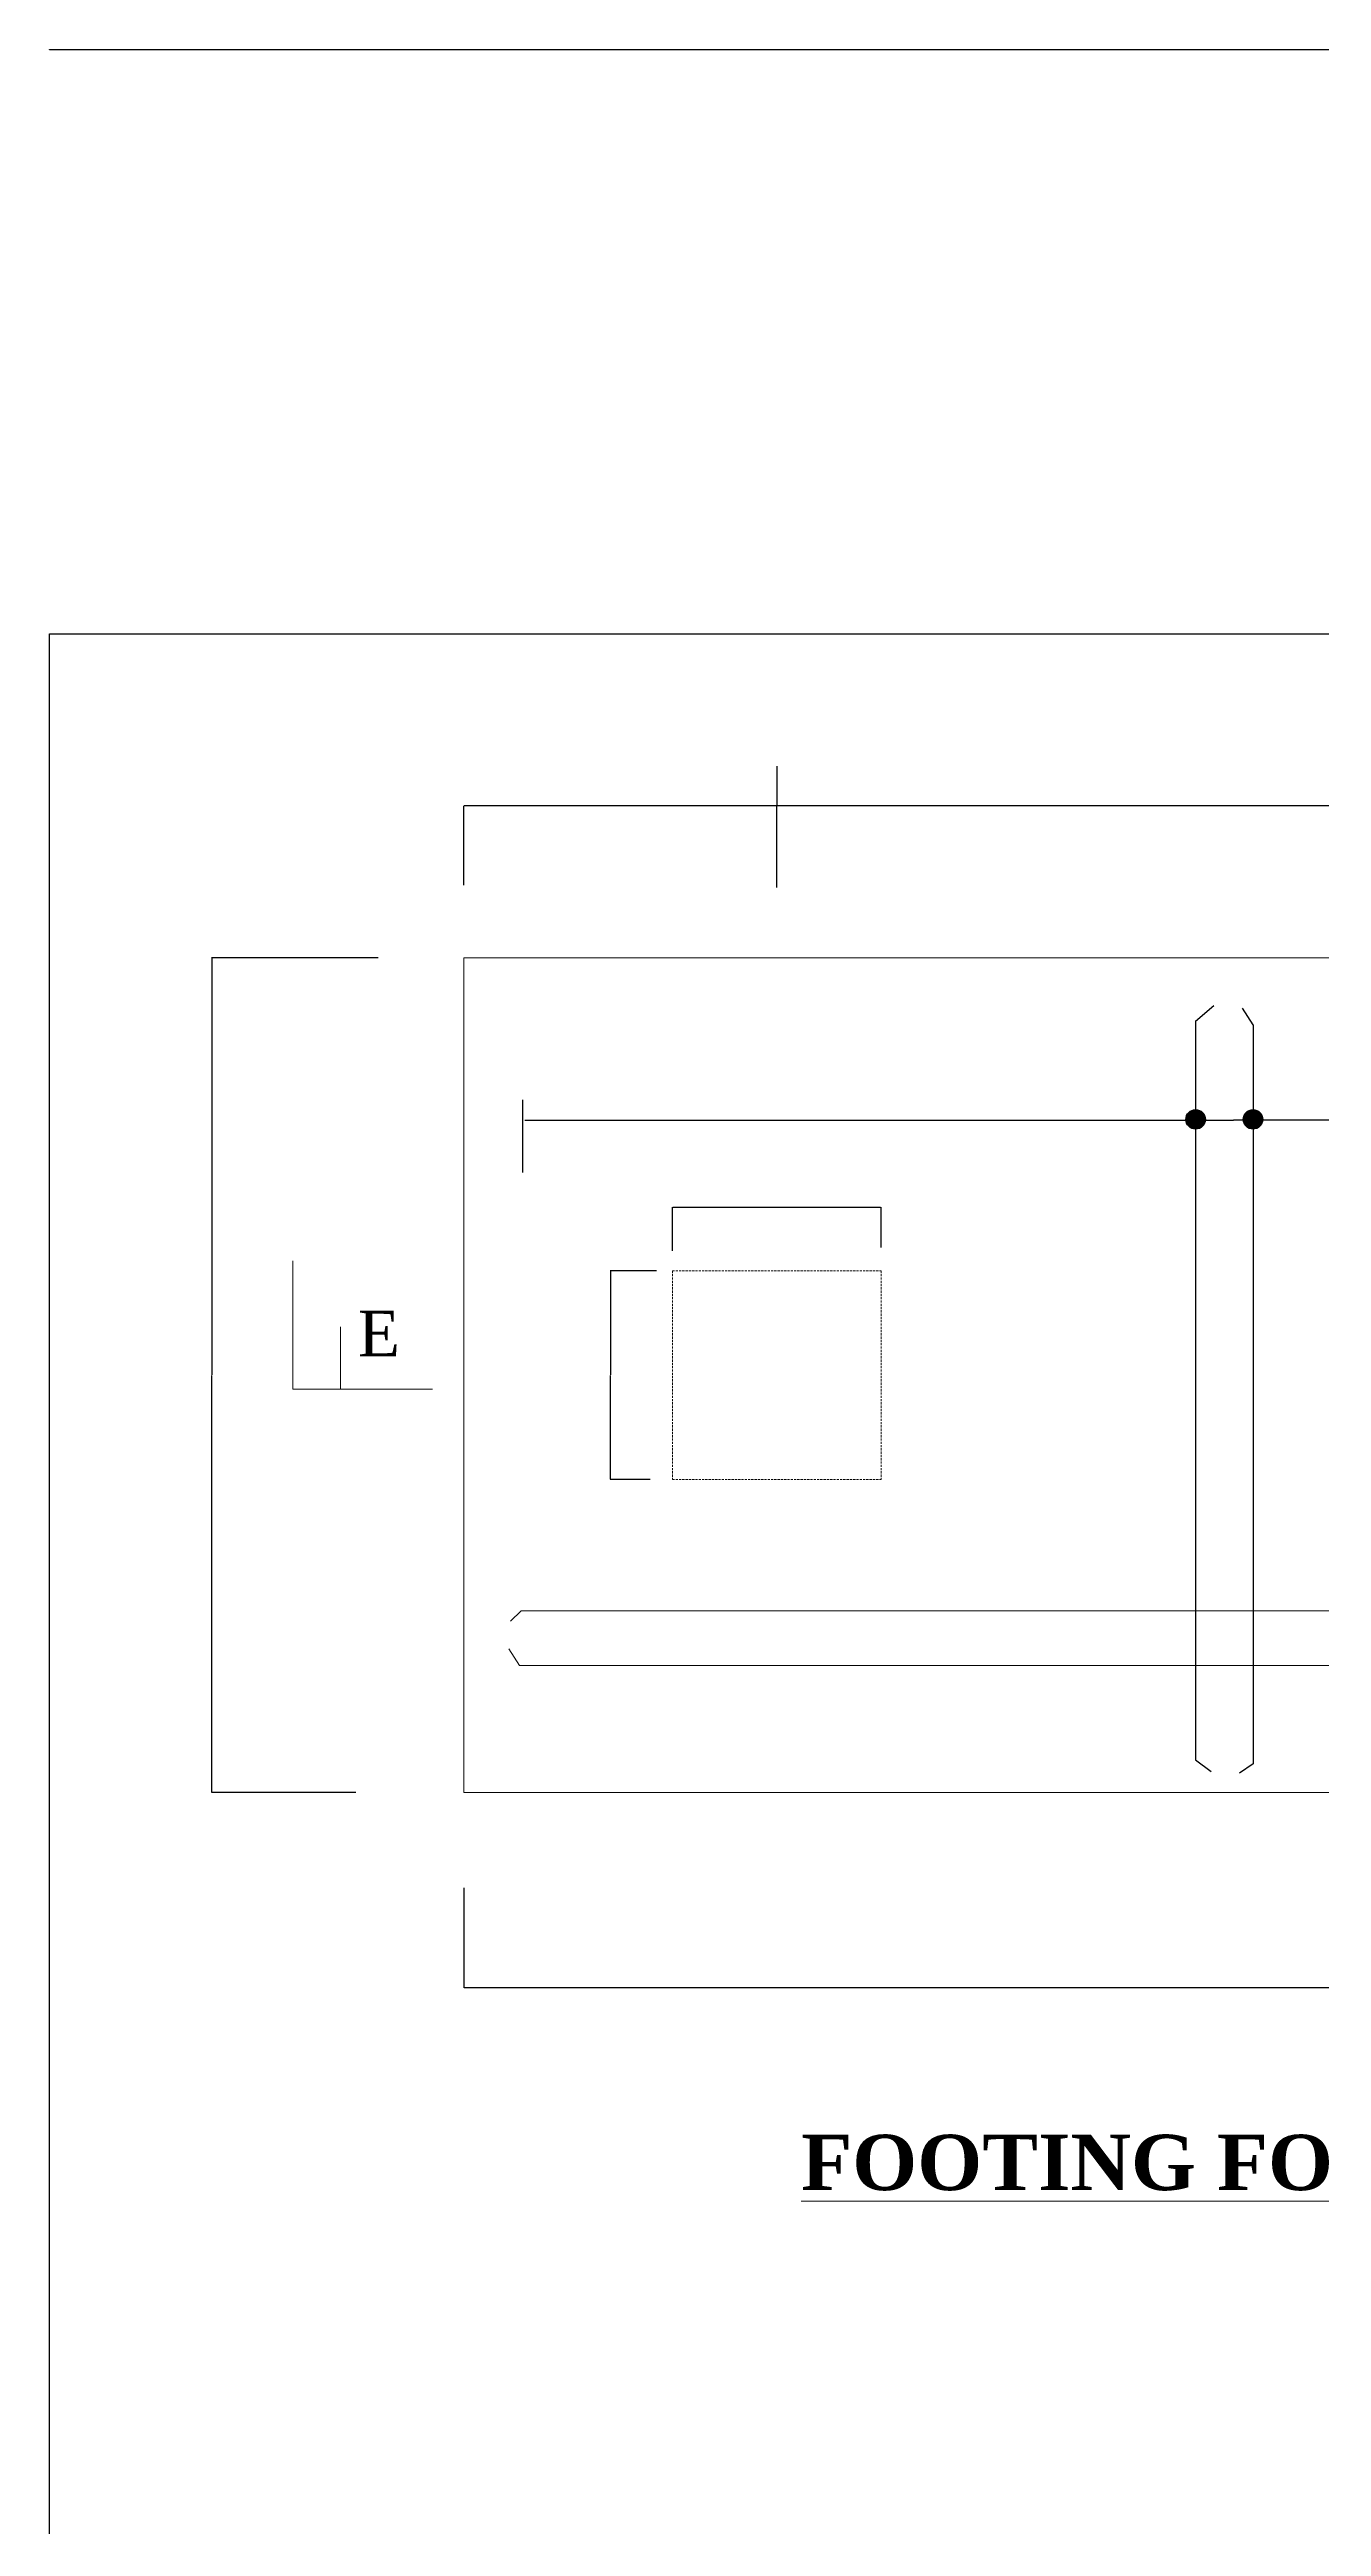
# Model space of a CAD drawing. Header units: inches. Extents: x 89000 to 1304432, y -10828 to 220529.
# Drawn here: x 878054 to 881103, y 81725 to 87660 of the extents above; entities that cross this region are included whole.
import ezdxf

# ---------------------------------------------------------------- set-up
doc = ezdxf.new("R2010")
doc.units = ezdxf.units.IN
doc.header["$LTSCALE"] = 7
doc.header["$MEASUREMENT"] = 0
doc.linetypes.add('DASHED', pattern=[0.75, 0.5, -0.25])
doc.layers.add('Blocks', color=11, linetype='Continuous', lineweight=9)
doc.layers.add('LINE', color=7, linetype='Continuous')
doc.styles.get("Standard").update_dxf_attribs({"font": 'arial.ttf'})
doc.styles.add('TIMES', font='ARIALN.TTF')
doc.dimstyles.get("Standard").update_dxf_attribs({"dimtxt": 0.18, "dimasz": 0.18, "dimexe": 0.18, "dimexo": 0.0625, "dimgap": 0.09, "dimtad": 0, "dimtih": 1, "dimtoh": 1, "dimdec": 4, "dimzin": 0, "dimdsep": 46, "dimtxsty": 'Standard', "dimcen": 0.09, "dimadec": 0, "dimazin": 0, "dimtfac": 1, "dimtdec": 4, "dimtofl": 0, "dimtmove": 0, "dimatfit": 3, "dimfxl": 1, "dimtolj": 1, "dimtzin": 0, "dimarcsym": 0})

# ---------------------------------------------------------------- blocks, each defined once
blk = doc.blocks.new('*D399')
at = {"color": 0, "lineweight": -2, "ltscale": 0.5, "transparency": 16777216}
for p, q in [((878054.3, 87659.6), (878054.3, 87659.9)), ((878054.5, 87659.7), (886390.9, 87659.7)), ((894728.8, 87659.7), (886392.4, 87659.7)), ((894728.9, 87659.6), (894728.9, 87659.9))]:
    blk.add_line(p, q, dxfattribs=at)
at = {"color": 0, "linetype": 'Continuous', "ltscale": 0.5, "transparency": 16777216}
for points in [[(878054.5, 87659.8), (878054.5, 87659.7), (878054.3, 87659.7)], [(894728.8, 87659.8), (894728.8, 87659.7), (894728.9, 87659.7)]]:
    blk.add_solid(points, dxfattribs=at)
at = {"layer": 'Defpoints', "color": 0, "linetype": 'Continuous', "ltscale": 0.5, "transparency": 16777216}
for p in [(894728.9, 87659.7), (878054.3, 86259.5), (894728.9, 86259.5)]:
    blk.add_point(p, dxfattribs=at)
at = {"color": 0, "linetype": 'Continuous', "lineweight": -3, "ltscale": 0.5, "transparency": 16777216, "insert": (886391.6, 87659.7), "char_height": 0.18, "attachment_point": 5}
blk.add_mtext('\\A1;16674.6353', dxfattribs=at)
blk = doc.blocks.new('*D400')
at = {"layer": 'Blocks', "color": 0, "linetype": 'ByBlock', "lineweight": -2, "ltscale": 0.5, "transparency": 16777216}
for p, q in [((879047.4, 83255.3), (879047.4, 83015.3)), ((882922.4, 83229.2), (882922.4, 83015.3)), ((882921.4, 83015.4), (879048.4, 83015.4))]:
    blk.add_line(p, q, dxfattribs=at)
at = {"layer": 'Blocks', "color": 0, "linetype": 'ByBlock', "ltscale": 0.5, "transparency": 16777216}
for points in [[(879048.4, 83015.6), (879048.4, 83015.3), (879047.4, 83015.4)], [(882921.4, 83015.6), (882921.4, 83015.3), (882922.4, 83015.4)]]:
    blk.add_solid(points, dxfattribs=at)
at = {"layer": 'Defpoints', "color": 0, "linetype": 'ByBlock', "ltscale": 0.5, "transparency": 16777216}
for p in [(879047.4, 83255.3), (882922.4, 83229.2), (879047.4, 83015.4)]:
    blk.add_point(p, dxfattribs=at)
at = {"layer": 'Blocks', "color": 0, "linetype": 'ByBlock', "lineweight": 13, "ltscale": 0.5, "transparency": 16777216, "insert": (880984.9, 83016.3), "char_height": 1.23, "attachment_point": 5}
blk.add_mtext('\\A1;1450', dxfattribs=at)
blk = doc.blocks.new('*D401')
at = {"layer": 'Blocks', "color": 0, "linetype": 'ByBlock', "lineweight": -2, "ltscale": 0.5, "transparency": 16777216}
for p, q in [((878841.9, 85483.6), (878442.9, 85483.6)), ((878443.1, 85482.6), (878443.1, 84484.5)), ((878443.1, 83484.6), (878443.1, 84482.7)), ((878788.8, 83483.6), (878442.9, 83483.6))]:
    blk.add_line(p, q, dxfattribs=at)
at = {"layer": 'Blocks', "color": 0, "linetype": 'ByBlock', "ltscale": 0.5, "transparency": 16777216}
for points in [[(878442.9, 85482.6), (878443.2, 85482.6), (878443.1, 85483.6)], [(878442.9, 83484.6), (878443.2, 83484.6), (878443.1, 83483.6)]]:
    blk.add_solid(points, dxfattribs=at)
at = {"layer": 'Defpoints', "color": 0, "linetype": 'ByBlock', "ltscale": 0.5, "transparency": 16777216}
for p in [(878842, 85483.6), (878443.1, 83483.6), (878788.8, 83483.6)]:
    blk.add_point(p, dxfattribs=at)
at = {"layer": 'Blocks', "color": 0, "linetype": 'ByBlock', "lineweight": 13, "ltscale": 0.5, "transparency": 16777216, "insert": (878443.1, 84483.6), "char_height": 1.23, "attachment_point": 5}
blk.add_mtext('\\A1;{\\fTimes New Roman|b0|i0|c0|p18;800}', dxfattribs=at)
blk = doc.blocks.new('*D402')
at = {"layer": 'Blocks', "color": 0, "linetype": 'ByBlock', "lineweight": -2, "ltscale": 0.5, "transparency": 16777216}
for p, q in [((879047.4, 85657.8), (879047.4, 85847.6)), ((879796.4, 85847.5), (879048.4, 85847.5)), ((879797.4, 85652.2), (879797.4, 85847.6))]:
    blk.add_line(p, q, dxfattribs=at)
at = {"layer": 'Blocks', "color": 0, "linetype": 'ByBlock', "ltscale": 0.5, "transparency": 16777216}
for points in [[(879048.4, 85847.6), (879048.4, 85847.3), (879047.4, 85847.5)], [(879796.4, 85847.6), (879796.4, 85847.3), (879797.4, 85847.5)]]:
    blk.add_solid(points, dxfattribs=at)
at = {"layer": 'Defpoints', "color": 0, "linetype": 'ByBlock', "ltscale": 0.5, "transparency": 16777216}
for p in [(879047.4, 85847.5), (879047.4, 85657.7), (879797.4, 85652.2)]:
    blk.add_point(p, dxfattribs=at)
at = {"layer": 'Blocks', "color": 0, "linetype": 'ByBlock', "lineweight": 13, "ltscale": 0.5, "transparency": 16777216, "insert": (879422.4, 85848.3), "char_height": 1.23, "attachment_point": 5}
blk.add_mtext('\\A1;{\\fTimes New Roman|b0|i0|c0|p18;325}', dxfattribs=at)
blk = doc.blocks.new('*D404')
at = {"layer": 'Blocks', "color": 0, "linetype": 'ByBlock', "lineweight": -2, "ltscale": 0.5, "transparency": 16777216}
for p, q in [((879797.4, 85943.1), (879797.4, 85847.3)), ((882171.4, 85847.5), (879798.4, 85847.5)), ((882172.4, 85694.7), (882172.4, 85847.6))]:
    blk.add_line(p, q, dxfattribs=at)
at = {"layer": 'Blocks', "color": 0, "linetype": 'ByBlock', "ltscale": 0.5, "transparency": 16777216}
for points in [[(879798.4, 85847.6), (879798.4, 85847.3), (879797.4, 85847.5)], [(882171.4, 85847.6), (882171.4, 85847.3), (882172.4, 85847.5)]]:
    blk.add_solid(points, dxfattribs=at)
at = {"layer": 'Defpoints', "color": 0, "linetype": 'ByBlock', "ltscale": 0.5, "transparency": 16777216}
for p in [(879797.4, 85943.2), (879797.4, 85847.5), (882172.4, 85694.7)]:
    blk.add_point(p, dxfattribs=at)
at = {"layer": 'Blocks', "color": 0, "linetype": 'ByBlock', "lineweight": 13, "ltscale": 0.5, "transparency": 16777216, "insert": (880984.9, 85848.3), "char_height": 1.23, "attachment_point": 5}
blk.add_mtext('\\A1;800', dxfattribs=at)
blk = doc.blocks.new('*D405')
at = {"layer": 'Blocks', "color": 0, "linetype": 'ByBlock', "lineweight": -2, "ltscale": 0.5, "transparency": 16777216}
for p, q in [((879547.4, 84781.5), (879547.4, 84885.9)), ((880046.4, 84885.7), (879548.4, 84885.7)), ((880047.4, 84789.5), (880047.4, 84885.9))]:
    blk.add_line(p, q, dxfattribs=at)
at = {"layer": 'Blocks', "color": 0, "linetype": 'ByBlock', "ltscale": 0.5, "transparency": 16777216}
for points in [[(879548.4, 84885.9), (879548.4, 84885.6), (879547.4, 84885.7)], [(880046.4, 84885.9), (880046.4, 84885.6), (880047.4, 84885.7)]]:
    blk.add_solid(points, dxfattribs=at)
at = {"layer": 'Defpoints', "color": 0, "linetype": 'ByBlock', "ltscale": 0.5, "transparency": 16777216}
for p in [(879547.4, 84885.7), (879547.4, 84781.4), (880047.4, 84789.4)]:
    blk.add_point(p, dxfattribs=at)
at = {"layer": 'Blocks', "color": 0, "linetype": 'ByBlock', "lineweight": 13, "ltscale": 0.5, "transparency": 16777216, "insert": (879797.4, 84886.6), "char_height": 1.23, "attachment_point": 5}
blk.add_mtext('\\A1;{\\fTimes New Roman|b0|i0|c0|p18;250}', dxfattribs=at)
blk = doc.blocks.new('*D406')
at = {"layer": 'Blocks', "color": 0, "linetype": 'ByBlock', "lineweight": -2, "ltscale": 0.5, "transparency": 16777216}
for p, q in [((879508.9, 84733.6), (879398.4, 84733.6)), ((879398.6, 84732.6), (879398.6, 84484.5)), ((879398.6, 84234.6), (879398.6, 84482.7)), ((879494.2, 84233.6), (879398.4, 84233.6))]:
    blk.add_line(p, q, dxfattribs=at)
at = {"layer": 'Blocks', "color": 0, "linetype": 'ByBlock', "ltscale": 0.5, "transparency": 16777216}
for points in [[(879398.4, 84732.6), (879398.7, 84732.6), (879398.6, 84733.6)], [(879398.4, 84234.6), (879398.7, 84234.6), (879398.6, 84233.6)]]:
    blk.add_solid(points, dxfattribs=at)
at = {"layer": 'Defpoints', "color": 0, "linetype": 'ByBlock', "ltscale": 0.5, "transparency": 16777216}
for p in [(879508.9, 84733.6), (879398.6, 84233.6), (879494.3, 84233.6)]:
    blk.add_point(p, dxfattribs=at)
at = {"layer": 'Blocks', "color": 0, "linetype": 'ByBlock', "lineweight": 13, "ltscale": 0.5, "transparency": 16777216, "insert": (879398.6, 84483.6), "char_height": 1.23, "attachment_point": 5}
blk.add_mtext('\\A1;{\\fTimes New Roman|b0|i0|c0|p18;250}', dxfattribs=at)
blk = doc.blocks.new('*D438')
at = {"color": 0, "lineweight": -2, "ltscale": 0.5, "transparency": 16777216}
for p, q in [((878054.3, 87659.6), (878054.3, 87659.9)), ((878054.5, 87659.7), (886390.9, 87659.7)), ((894728.8, 87659.7), (886392.4, 87659.7)), ((894728.9, 87659.6), (894728.9, 87659.9))]:
    blk.add_line(p, q, dxfattribs=at)
at = {"color": 0, "linetype": 'Continuous', "ltscale": 0.5, "transparency": 16777216}
for points in [[(878054.5, 87659.8), (878054.5, 87659.7), (878054.3, 87659.7)], [(894728.8, 87659.8), (894728.8, 87659.7), (894728.9, 87659.7)]]:
    blk.add_solid(points, dxfattribs=at)
at = {"layer": 'Defpoints', "color": 0, "linetype": 'Continuous', "ltscale": 0.5, "transparency": 16777216}
for p in [(894728.9, 87659.7), (878054.3, 86259.5), (894728.9, 86259.5)]:
    blk.add_point(p, dxfattribs=at)
at = {"color": 0, "linetype": 'Continuous', "lineweight": -3, "ltscale": 0.5, "transparency": 16777216, "insert": (886391.6, 87659.7), "char_height": 0.18, "attachment_point": 5}
blk.add_mtext('\\A1;16674.6353', dxfattribs=at)
blk = doc.blocks.new('*D439')
at = {"layer": 'Blocks', "color": 0, "linetype": 'ByBlock', "lineweight": -2, "ltscale": 0.5, "transparency": 16777216}
for p, q in [((879047.4, 83255.3), (879047.4, 83015.3)), ((882922.4, 83229.2), (882922.4, 83015.3)), ((882921.4, 83015.4), (879048.4, 83015.4))]:
    blk.add_line(p, q, dxfattribs=at)
at = {"layer": 'Blocks', "color": 0, "linetype": 'ByBlock', "ltscale": 0.5, "transparency": 16777216}
for points in [[(879048.4, 83015.6), (879048.4, 83015.3), (879047.4, 83015.4)], [(882921.4, 83015.6), (882921.4, 83015.3), (882922.4, 83015.4)]]:
    blk.add_solid(points, dxfattribs=at)
at = {"layer": 'Defpoints', "color": 0, "linetype": 'ByBlock', "ltscale": 0.5, "transparency": 16777216}
for p in [(879047.4, 83255.3), (882922.4, 83229.2), (879047.4, 83015.4)]:
    blk.add_point(p, dxfattribs=at)
at = {"layer": 'Blocks', "color": 0, "linetype": 'ByBlock', "lineweight": 13, "ltscale": 0.5, "transparency": 16777216, "insert": (880984.9, 83016.3), "char_height": 1.23, "attachment_point": 5}
blk.add_mtext('\\A1;1450', dxfattribs=at)
blk = doc.blocks.new('*D440')
at = {"layer": 'Blocks', "color": 0, "linetype": 'ByBlock', "lineweight": -2, "ltscale": 0.5, "transparency": 16777216}
for p, q in [((878841.9, 85483.6), (878442.9, 85483.6)), ((878443.1, 85482.6), (878443.1, 84484.5)), ((878443.1, 83484.6), (878443.1, 84482.7)), ((878788.8, 83483.6), (878442.9, 83483.6))]:
    blk.add_line(p, q, dxfattribs=at)
at = {"layer": 'Blocks', "color": 0, "linetype": 'ByBlock', "ltscale": 0.5, "transparency": 16777216}
for points in [[(878442.9, 85482.6), (878443.2, 85482.6), (878443.1, 85483.6)], [(878442.9, 83484.6), (878443.2, 83484.6), (878443.1, 83483.6)]]:
    blk.add_solid(points, dxfattribs=at)
at = {"layer": 'Defpoints', "color": 0, "linetype": 'ByBlock', "ltscale": 0.5, "transparency": 16777216}
for p in [(878842, 85483.6), (878443.1, 83483.6), (878788.8, 83483.6)]:
    blk.add_point(p, dxfattribs=at)
at = {"layer": 'Blocks', "color": 0, "linetype": 'ByBlock', "lineweight": 13, "ltscale": 0.5, "transparency": 16777216, "insert": (878443.1, 84483.6), "char_height": 1.23, "attachment_point": 5}
blk.add_mtext('\\A1;{\\fTimes New Roman|b0|i0|c0|p18;800}', dxfattribs=at)
blk = doc.blocks.new('*D441')
at = {"layer": 'Blocks', "color": 0, "linetype": 'ByBlock', "lineweight": -2, "ltscale": 0.5, "transparency": 16777216}
for p, q in [((879047.4, 85657.8), (879047.4, 85847.6)), ((879796.4, 85847.5), (879048.4, 85847.5)), ((879797.4, 85652.2), (879797.4, 85847.6))]:
    blk.add_line(p, q, dxfattribs=at)
at = {"layer": 'Blocks', "color": 0, "linetype": 'ByBlock', "ltscale": 0.5, "transparency": 16777216}
for points in [[(879048.4, 85847.6), (879048.4, 85847.3), (879047.4, 85847.5)], [(879796.4, 85847.6), (879796.4, 85847.3), (879797.4, 85847.5)]]:
    blk.add_solid(points, dxfattribs=at)
at = {"layer": 'Defpoints', "color": 0, "linetype": 'ByBlock', "ltscale": 0.5, "transparency": 16777216}
for p in [(879047.4, 85847.5), (879047.4, 85657.7), (879797.4, 85652.2)]:
    blk.add_point(p, dxfattribs=at)
at = {"layer": 'Blocks', "color": 0, "linetype": 'ByBlock', "lineweight": 13, "ltscale": 0.5, "transparency": 16777216, "insert": (879422.4, 85848.3), "char_height": 1.23, "attachment_point": 5}
blk.add_mtext('\\A1;{\\fTimes New Roman|b0|i0|c0|p18;325}', dxfattribs=at)
blk = doc.blocks.new('*D443')
at = {"layer": 'Blocks', "color": 0, "linetype": 'ByBlock', "lineweight": -2, "ltscale": 0.5, "transparency": 16777216}
for p, q in [((879797.4, 85943.1), (879797.4, 85847.3)), ((882171.4, 85847.5), (879798.4, 85847.5)), ((882172.4, 85694.7), (882172.4, 85847.6))]:
    blk.add_line(p, q, dxfattribs=at)
at = {"layer": 'Blocks', "color": 0, "linetype": 'ByBlock', "ltscale": 0.5, "transparency": 16777216}
for points in [[(879798.4, 85847.6), (879798.4, 85847.3), (879797.4, 85847.5)], [(882171.4, 85847.6), (882171.4, 85847.3), (882172.4, 85847.5)]]:
    blk.add_solid(points, dxfattribs=at)
at = {"layer": 'Defpoints', "color": 0, "linetype": 'ByBlock', "ltscale": 0.5, "transparency": 16777216}
for p in [(879797.4, 85943.2), (879797.4, 85847.5), (882172.4, 85694.7)]:
    blk.add_point(p, dxfattribs=at)
at = {"layer": 'Blocks', "color": 0, "linetype": 'ByBlock', "lineweight": 13, "ltscale": 0.5, "transparency": 16777216, "insert": (880984.9, 85848.3), "char_height": 1.23, "attachment_point": 5}
blk.add_mtext('\\A1;800', dxfattribs=at)
blk = doc.blocks.new('*D444')
at = {"layer": 'Blocks', "color": 0, "linetype": 'ByBlock', "lineweight": -2, "ltscale": 0.5, "transparency": 16777216}
for p, q in [((879547.4, 84781.5), (879547.4, 84885.9)), ((880046.4, 84885.7), (879548.4, 84885.7)), ((880047.4, 84789.5), (880047.4, 84885.9))]:
    blk.add_line(p, q, dxfattribs=at)
at = {"layer": 'Blocks', "color": 0, "linetype": 'ByBlock', "ltscale": 0.5, "transparency": 16777216}
for points in [[(879548.4, 84885.9), (879548.4, 84885.6), (879547.4, 84885.7)], [(880046.4, 84885.9), (880046.4, 84885.6), (880047.4, 84885.7)]]:
    blk.add_solid(points, dxfattribs=at)
at = {"layer": 'Defpoints', "color": 0, "linetype": 'ByBlock', "ltscale": 0.5, "transparency": 16777216}
for p in [(879547.4, 84885.7), (879547.4, 84781.4), (880047.4, 84789.4)]:
    blk.add_point(p, dxfattribs=at)
at = {"layer": 'Blocks', "color": 0, "linetype": 'ByBlock', "lineweight": 13, "ltscale": 0.5, "transparency": 16777216, "insert": (879797.4, 84886.6), "char_height": 1.23, "attachment_point": 5}
blk.add_mtext('\\A1;{\\fTimes New Roman|b0|i0|c0|p18;250}', dxfattribs=at)
blk = doc.blocks.new('*D445')
at = {"layer": 'Blocks', "color": 0, "linetype": 'ByBlock', "lineweight": -2, "ltscale": 0.5, "transparency": 16777216}
for p, q in [((879508.9, 84733.6), (879398.4, 84733.6)), ((879398.6, 84732.6), (879398.6, 84484.5)), ((879398.6, 84234.6), (879398.6, 84482.7)), ((879494.2, 84233.6), (879398.4, 84233.6))]:
    blk.add_line(p, q, dxfattribs=at)
at = {"layer": 'Blocks', "color": 0, "linetype": 'ByBlock', "ltscale": 0.5, "transparency": 16777216}
for points in [[(879398.4, 84732.6), (879398.7, 84732.6), (879398.6, 84733.6)], [(879398.4, 84234.6), (879398.7, 84234.6), (879398.6, 84233.6)]]:
    blk.add_solid(points, dxfattribs=at)
at = {"layer": 'Defpoints', "color": 0, "linetype": 'ByBlock', "ltscale": 0.5, "transparency": 16777216}
for p in [(879508.9, 84733.6), (879398.6, 84233.6), (879494.3, 84233.6)]:
    blk.add_point(p, dxfattribs=at)
at = {"layer": 'Blocks', "color": 0, "linetype": 'ByBlock', "lineweight": 13, "ltscale": 0.5, "transparency": 16777216, "insert": (879398.6, 84483.6), "char_height": 1.23, "attachment_point": 5}
blk.add_mtext('\\A1;{\\fTimes New Roman|b0|i0|c0|p18;250}', dxfattribs=at)

msp = doc.modelspace()

# ---------------------------------------------------------------- hatches: boundary and pattern name
at = {"linetype": 'Continuous', "lineweight": -3, "ltscale": 0.5}
h = msp.add_hatch(color=0, dxfattribs=at)
h.paths.add_polyline_path([(880824.65606, 85096.44341), (880801.27003, 85096.44341), (880801.27003, 85073.05738, 0.4142135624)])
h.paths.add_polyline_path([(880801.27003, 85119.82944), (880801.27003, 85096.44341), (880824.65606, 85096.44341, 0.4142135624)])
h.paths.add_polyline_path([(880801.27003, 85119.82944, 0.4142135624), (880777.884, 85096.44341), (880801.27003, 85096.44341)])
h.paths.add_polyline_path([(880801.27003, 85096.44341), (880777.884, 85096.44341, 0.4142135624), (880801.27003, 85073.05738)])
h = msp.add_hatch(color=0, dxfattribs=at)
h.paths.add_polyline_path([(880824.65606, 85096.44341), (880801.27003, 85096.44341), (880801.27003, 85073.05738, 0.4142135624)])
h.paths.add_polyline_path([(880801.27003, 85119.82944), (880801.27003, 85096.44341), (880824.65606, 85096.44341, 0.4142135624)])
h.paths.add_polyline_path([(880801.27003, 85119.82944, 0.4142135624), (880777.884, 85096.44341), (880801.27003, 85096.44341)])
h.paths.add_polyline_path([(880801.27003, 85096.44341), (880777.884, 85096.44341, 0.4142135624), (880801.27003, 85073.05738)])
h = msp.add_hatch(color=0, dxfattribs=at)
h.paths.add_polyline_path([(880962.26266, 85096.44341), (880938.87663, 85096.44341), (880938.87663, 85073.05738, 0.4142135624)])
h.paths.add_polyline_path([(880938.87663, 85119.82944), (880938.87663, 85096.44341), (880962.26266, 85096.44341, 0.4142135624)])
h.paths.add_polyline_path([(880938.87663, 85119.82944, 0.4142135624), (880915.4906, 85096.44341), (880938.87663, 85096.44341)])
h.paths.add_polyline_path([(880938.87663, 85096.44341), (880915.4906, 85096.44341, 0.4142135624), (880938.87663, 85073.05738)])
h = msp.add_hatch(color=0, dxfattribs=at)
h.paths.add_polyline_path([(880962.26266, 85096.44341), (880938.87663, 85096.44341), (880938.87663, 85073.05738, 0.4142135624)])
h.paths.add_polyline_path([(880938.87663, 85119.82944), (880938.87663, 85096.44341), (880962.26266, 85096.44341, 0.4142135624)])
h.paths.add_polyline_path([(880938.87663, 85119.82944, 0.4142135624), (880915.4906, 85096.44341), (880938.87663, 85096.44341)])
h.paths.add_polyline_path([(880938.87663, 85096.44341), (880915.4906, 85096.44341, 0.4142135624), (880938.87663, 85073.05738)])

# ---------------------------------------------------------------- linework, layer by layer
at = {"color": 0, "linetype": 'Continuous', "lineweight": -3, "ltscale": 0.5}
for p, q in [((880801.27003, 85332.16721), (880845.21642, 85369.30261)), ((880801.27003, 85332.16721), (880845.21642, 85369.30261)), ((880938.87663, 85322.69059), (880914.05384, 85362.61596)), ((880938.87663, 85322.69059), (880914.05384, 85362.61596)), ((880801.27003, 85332.16721), (880801.27003, 83562.02459)), ((880801.27003, 85332.16721), (880801.27003, 83562.02459)), ((880938.87663, 85322.69059), (880938.87663, 83552.54797)), ((880938.87663, 85322.69059), (880938.87663, 83552.54797)), ((879187.62185, 85142.99046), (879187.62185, 84969.43719)), ((879187.62185, 85142.99046), (879187.62185, 84969.43719)), ((880801.27003, 83562.02459), (880838.63642, 83533.99345)), ((880801.27003, 83562.02459), (880838.63642, 83533.99345)), ((880938.87663, 83552.54797), (880906.8128, 83529.59904)), ((880938.87663, 83552.54797), (880906.8128, 83529.59904))]:
    msp.add_line(p, q, dxfattribs=at)
for centre in [(880801.27003, 85096.44341), (880801.27003, 85096.44341), (880938.87663, 85096.44341), (880938.87663, 85096.44341)]:
    msp.add_circle(centre, 23.38603, dxfattribs=at)
at = {"layer": 'Blocks', "color": 0, "linetype": 'ByBlock', "lineweight": 13, "ltscale": 0.5}
for p, q in [((879047.39882, 85483.61897), (882922.39882, 85483.61897)), ((879047.39882, 85483.61897), (879047.39882, 83483.61897)), ((879047.39882, 85483.61897), (882922.39882, 85483.61897)), ((879047.39882, 85483.61897), (879047.39882, 83483.61897)), ((878637.34142, 84757.81729), (878637.34142, 84450.02923)), ((878637.34142, 84757.81729), (878637.34142, 84450.02923)), ((878751.8884, 84450.02923), (878751.8884, 84599.23018)), ((878751.8884, 84450.02923), (878751.8884, 84599.23018)), ((878637.34142, 84450.02923), (878972.13133, 84450.02923)), ((878637.34142, 84450.02923), (878972.13133, 84450.02923)), ((879184.49013, 83919.13357), (879158.88307, 83894.2067)), ((879184.49013, 83919.13357), (879158.88307, 83894.2067)), ((879184.49013, 83919.13357), (882776.5667, 83919.13357)), ((879184.49013, 83919.13357), (882776.5667, 83919.13357)), ((879181.03178, 83787.91631), (879155.42473, 83828.07953)), ((879181.03178, 83787.91631), (879155.42473, 83828.07953)), ((879181.03178, 83787.91631), (882773.10836, 83787.91631)), ((879181.03178, 83787.91631), (882773.10836, 83787.91631)), ((879047.39882, 83483.61897), (882922.39882, 83483.61897)), ((879047.39882, 83483.61897), (882922.39882, 83483.61897))]:
    msp.add_line(p, q, dxfattribs=at)
at = {"layer": 'Blocks', "color": 0, "linetype": 'DASHED', "lineweight": 13, "ltscale": 1.5}
for p, q in [((879547.39882, 84733.61897), (879547.39882, 84233.61897)), ((879547.39882, 84733.61897), (880047.39882, 84733.61897)), ((879547.39882, 84733.61897), (879547.39882, 84233.61897)), ((879547.39882, 84733.61897), (880047.39882, 84733.61897)), ((880047.39882, 84733.61897), (880047.39882, 84233.61897)), ((880047.39882, 84733.61897), (880047.39882, 84233.61897)), ((879547.39882, 84233.61897), (880047.39882, 84233.61897)), ((879547.39882, 84233.61897), (880047.39882, 84233.61897))]:
    msp.add_line(p, q, dxfattribs=at)
at = {"layer": 'LINE', "color": 1, "linetype": 'ByBlock', "lineweight": 30, "ltscale": 0.5}
msp.add_lwpolyline([(878054.30786, 74468.18731), (878054.30786, 86259.53654), (894728.94314, 86259.53654), (894728.94314, 74468.18731), (878054.30786, 74468.18731)], close=True, dxfattribs=at)
msp.add_lwpolyline([(878054.30786, 74468.18731), (878054.30786, 86259.53654), (894728.94314, 86259.53654), (894728.94314, 74468.18731), (878054.30786, 74468.18731)], close=True, dxfattribs=at)

# ---------------------------------------------------------------- texts
at = {"layer": 'Blocks', "color": 0, "linetype": 'ByBlock', "lineweight": 13, "ltscale": 0.5, "insert": (878793.52802, 84638.03868), "char_height": 109.305, "width": 232.5463875, "attachment_point": 1, "style": 'TIMES'}
msp.add_mtext('{\\fTimes New Roman|b0|i0|c0|p18;E}', dxfattribs=at)
msp.add_mtext('{\\fTimes New Roman|b0|i0|c0|p18;E}', dxfattribs=at)
at = {"layer": 'Blocks', "color": 0, "linetype": 'ByBlock', "lineweight": 13, "ltscale": 0.5, "insert": (879855.72688, 82663.72545), "char_height": 132.6859528, "width": 5569.6358429, "attachment_point": 1}
msp.add_mtext('{\\fTimes New Roman|b1|i0|c0|p18;\\L\\C7;FOOTING FOR NAME PLATE\\fTimes New Roman|b0|i0|c0|p18; }', dxfattribs=at)
msp.add_mtext('{\\fTimes New Roman|b1|i0|c0|p18;\\L\\C7;FOOTING FOR NAME PLATE\\fTimes New Roman|b0|i0|c0|p18; }', dxfattribs=at)
msp.add_mtext('{\\fTimes New Roman|b1|i0|c0|p18;\\L\\C7;FOOTING FOR NAME PLATE\\fTimes New Roman|b0|i0|c0|p18; }', dxfattribs=at)
msp.add_mtext('{\\fTimes New Roman|b1|i0|c0|p18;\\L\\C7;FOOTING FOR NAME PLATE\\fTimes New Roman|b0|i0|c0|p18; }', dxfattribs=at)

# ---------------------------------------------------------------- dimensions: what is measured, and where the dimension line sits
at = {"color": 0, "linetype": 'Continuous', "lineweight": -3, "ltscale": 0.5}
for picture in ['*D399', '*D438']:
    dim = msp.add_linear_dim(base=(894728.94314, 87659.74979), p1=(878054.30786, 86259.53654), p2=(894728.94314, 86259.53654), dimstyle='Standard', override={"dimfxl": 0.15, "dimfxlon": 1}, dxfattribs=at)
    dim.commit()
    dim.dimension.update_dxf_attribs({"geometry": picture, "text_midpoint": (886391.6255, 87659.74979)})
at = {"layer": 'Blocks', "color": 0, "linetype": 'ByBlock', "lineweight": 13, "ltscale": 0.5}
for base, p1, p2, text, picture, middle in [((879797.39882, 85847.45395), (882172.39882, 85694.68646), (879797.39882, 85943.20739), '800', '*D404', (880984.89882, 85848.33195)), ((879797.39882, 85847.45395), (882172.39882, 85694.68646), (879797.39882, 85943.20739), '800', '*D443', (880984.89882, 85848.33195)), ((879047.39882, 85847.45395), (879797.39882, 85652.16163), (879047.39882, 85657.72078), '{\\fTimes New Roman|b0|i0|c0|p18;325}', '*D402', (879422.39882, 85848.32959)), ((879047.39882, 85847.45395), (879797.39882, 85652.16163), (879047.39882, 85657.72078), '{\\fTimes New Roman|b0|i0|c0|p18;325}', '*D441', (879422.39882, 85848.32959)), ((879047.39882, 83015.43247), (882922.39882, 83229.23772), (879047.39882, 83255.34172), '1450', '*D400', (880984.89882, 83016.31048)), ((879047.39882, 83015.43247), (882922.39882, 83229.23772), (879047.39882, 83255.34172), '1450', '*D439', (880984.89882, 83016.31048))]:
    dim = msp.add_linear_dim(base=base, p1=p1, p2=p2, text=text, dimstyle='Standard', override={"dimtxt": 1.23, "dimasz": 1, "dimgap": 0.25, "dimtad": 1, "dimazin": 1, "dimfxl": 700, "dimfxlon": 1}, dxfattribs=at)
    dim.commit()
    dim.dimension.update_dxf_attribs({"geometry": picture, "text_midpoint": middle})
for picture in ['*D401', '*D440']:
    dim = msp.add_linear_dim(base=(878443.07652, 83483.61897), p1=(878841.97922, 85483.61897), p2=(878788.81257, 83483.61897), angle=90, text='{\\fTimes New Roman|b0|i0|c0|p18;800}', dimstyle='Standard', override={"dimtxt": 1.23, "dimasz": 1, "dimgap": 0.25, "dimtad": 1, "dimazin": 1, "dimfxl": 700, "dimfxlon": 1}, dxfattribs=at)
    dim.commit()
    dim.dimension.update_dxf_attribs({"geometry": picture, "text_midpoint": (878443.07652, 84483.61897)})
for picture in ['*D405', '*D444']:
    dim = msp.add_linear_dim(base=(879547.39882, 84885.72828), p1=(880047.39882, 84789.40442), p2=(879547.39882, 84781.42841), text='{\\fTimes New Roman|b0|i0|c0|p18;250}', dimstyle='Standard', override={"dimtxt": 1.23, "dimasz": 1, "dimgap": 0.25, "dimtad": 1, "dimazin": 1, "dimfxl": 700, "dimfxlon": 1}, dxfattribs=at)
    dim.commit()
    dim.dimension.update_dxf_attribs({"geometry": picture, "text_midpoint": (879797.39882, 84885.72828), "dimtype": 160})
for picture in ['*D406', '*D445']:
    dim = msp.add_linear_dim(base=(879398.56106, 84233.61897), p1=(879508.94621, 84733.61897), p2=(879494.30579, 84233.61897), angle=90, text='{\\fTimes New Roman|b0|i0|c0|p18;250}', dimstyle='Standard', override={"dimtxt": 1.23, "dimasz": 1, "dimgap": 0.25, "dimtad": 1, "dimazin": 1, "dimfxl": 700, "dimfxlon": 1}, dxfattribs=at)
    dim.commit()
    dim.dimension.update_dxf_attribs({"geometry": picture, "text_midpoint": (879398.56106, 84483.61897), "dimtype": 160})

# ---------------------------------------------------------------- leaders
for points in [[(879193.34199, 85094.64845), (880891.95065, 85094.64845)], [(879193.34199, 85094.64845), (880891.95065, 85094.64845)], [(882776.10298, 85094.64845), (880891.95065, 85094.64845)], [(882776.10298, 85094.64845), (880891.95065, 85094.64845)]]:
    msp.add_leader(points, dimstyle='Standard', override={"dimtxt": 1.23, "dimasz": 1, "dimgap": 0.25, "dimtad": 1, "dimazin": 1, "dimfxl": 700, "dimfxlon": 1}, dxfattribs=at)

doc.saveas('drawing.dxf')
